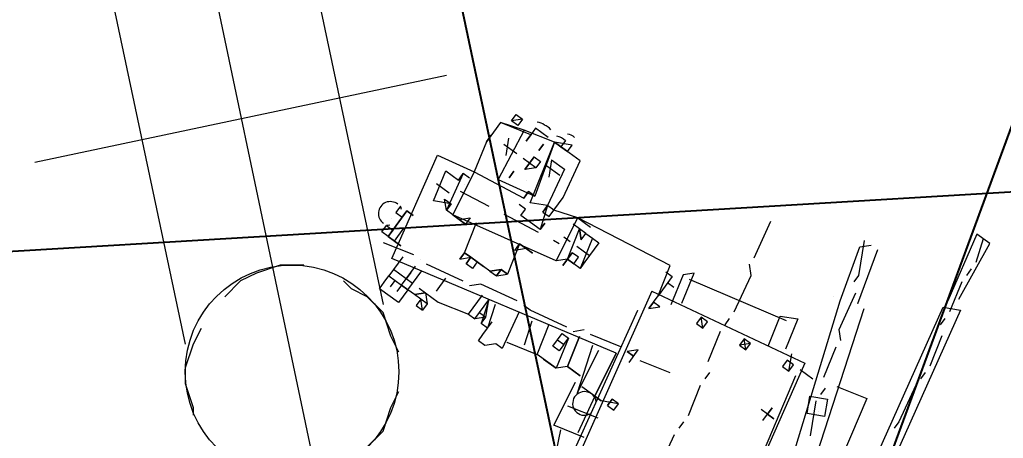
# Model space of a CAD drawing. Header units: millimetres. Extents: x -4 to 3776, y -4 to 4079.
# Drawn here: x 43.39 to 49.13, y 233.36 to 235.81 of the extents above; entities that cross this region are included whole.
import ezdxf
from ezdxf import colors
from ezdxf.entities.mleader import LeaderData, LeaderLine
from ezdxf.math import Vec2, Vec3

# ---------------------------------------------------------------- set-up
doc = ezdxf.new("R2010")
doc.units = ezdxf.units.MM
doc.linetypes.add('PDF_IMPORT', pattern=[1, 0.8, -0.2])
for name, color, linetype in [('BK_kedu', 255, 'Continuous'), ('PDF_0', 7, 'Continuous'), ('PDF_K1-CEN', 7, 'Continuous'), ('PDF_SHAPE_L', 7, 'Continuous'), ('PDF_TEXT', 7, 'Continuous')]:
    doc.layers.add(name, color=color, linetype=linetype)
doc.styles.get("Standard").update_dxf_attribs({"font": 'arial.ttf'})

# ---------------------------------------------------------------- blocks, each defined once
blk = doc.blocks.new('gear1')
at = {"layer": 'PDF_0', "lineweight": 0}
for points in [[(3719.5894, 3408.8754), (3719.5894, 3408.8754)], [(3719.5432, 3408.8291), (3719.5432, 3408.8291)]]:
    blk.add_lwpolyline(points, dxfattribs=at)
at = {"layer": 'PDF_K1-CEN', "lineweight": 0}
for points in [[(3720.098, 3409.2915), (3720.1443, 3409.1528)], [(3720.1443, 3409.1065), (3720.1443, 3409.0603)], [(3720.1443, 3409.0141), (3720.1905, 3408.8291)], [(3719.6356, 3408.6442), (3719.6356, 3408.6904), (3719.5432, 3408.8754)], [(3720.1905, 3408.7829), (3720.1905, 3408.7366)], [(3720.2367, 3408.6904), (3720.283, 3408.5054)], [(3719.0808, 3408.413), (3719.0345, 3408.6442)], [(3719.7744, 3408.3205), (3719.7281, 3408.3667), (3719.6819, 3408.5979)], [(3720.283, 3408.4592), (3720.283, 3408.413)], [(3719.1733, 3408.0893), (3719.127, 3408.3205), (3719.0808, 3408.3667)], [(3720.283, 3408.3667), (3720.3292, 3408.1355), (3720.3292, 3408.0893)], [(3719.8206, 3408.0893), (3719.7744, 3408.2743)], [(3717.7861, 3408.1818), (3717.8323, 3408.0893)], [(3717.5087, 3408.1355), (3717.5549, 3408.0431)], [(3717.6936, 3408.1355), (3717.6936, 3408.0431)], [(3717.8786, 3408.1355), (3717.7861, 3408.1355)], [(3717.6012, 3408.0893), (3717.5087, 3408.0893)], [(3717.7399, 3408.0893), (3717.6474, 3408.0893)], [(3719.6356, 3407.9968), (3719.5894, 3408.0893)], [(3719.1733, 3407.9968), (3719.1733, 3408.0431)], [(3719.3582, 3407.9506), (3719.312, 3407.9968)], [(3719.3582, 3407.9968), (3719.312, 3407.9506)], [(3719.6356, 3408.0431), (3719.5894, 3408.0431)], [(3719.8668, 3407.9968), (3719.8668, 3408.0431)], [(3719.0345, 3407.9043), (3719.0808, 3407.9043), (3719.0345, 3407.9506)], [(3719.2195, 3407.7656), (3719.1733, 3407.9506)], [(3719.9593, 3407.7656), (3719.8668, 3407.9506)], [(3718.7571, 3407.8119), (3718.7571, 3407.9043)], [(3718.1098, 3407.8581), (3718.156, 3407.8581)], [(3718.2023, 3407.8581), (3718.2947, 3407.8581)], [(3718.8034, 3407.8581), (3718.7571, 3407.8581)], [(3719.6819, 3407.6732), (3719.6819, 3407.7656)], [(3719.2657, 3407.6732), (3719.2657, 3407.7194)], [(3719.7281, 3407.7194), (3719.6356, 3407.7194)], [(3717.3237, 3407.6732), (3717.4162, 3407.6732)], [(3719.312, 3407.442), (3719.2657, 3407.6269)], [(3718.7571, 3407.5344), (3718.5722, 3407.4882)], [(3718.8496, 3407.4882), (3718.8496, 3407.5807)], [(3719.0808, 3407.5807), (3718.8958, 3407.5344)], [(3718.5259, 3407.4882), (3718.4797, 3407.442)], [(3718.4334, 3407.442), (3718.2023, 3407.3957), (3718.156, 3407.3957)], [(3718.1098, 3407.3957), (3717.8786, 3407.3495), (3717.8323, 3407.3032)], [(3719.312, 3407.3495), (3719.312, 3407.3957)], [(3717.7861, 3407.3032), (3717.5549, 3407.257)], [(3719.3582, 3407.0721), (3719.312, 3407.3032)], [(3717.4624, 3407.257), (3717.2775, 3407.2108)], [(3717.5087, 3407.257), (3717.5087, 3407.257)], [(3718.9421, 3407.257), (3718.8496, 3407.2108)], [(3718.8958, 3407.2108), (3718.8958, 3407.257)], [(3718.8034, 3407.2108), (3718.8496, 3406.9796)], [(3718.8958, 3407.1183), (3718.7109, 3407.0721)]]:
    blk.add_lwpolyline(points, dxfattribs=at)
at = {"layer": 'PDF_K1-CEN', "linetype": 'PDF_IMPORT', "lineweight": 0, "ltscale": 0.235771}
blk.add_lwpolyline([(3717.4624, 3407.7194), (3717.7861, 3407.7656), (3718.1098, 3407.8119)], dxfattribs=at)
at = {"layer": 'PDF_K1-CEN', "lineweight": 0}
blk.add_lwpolyline([(3718.8034, 3407.5344), (3718.8496, 3407.5344)], close=True, dxfattribs=at)
at = {"layer": 'PDF_SHAPE_L', "lineweight": 0}
for points in [[(3720.1905, 3408.9216), (3720.1443, 3409.2915), (3720.0518, 3409.2915), (3720.1443, 3408.8754)], [(3720.4217, 3406.2398), (3719.6356, 3408.5054), (3719.5432, 3408.8291), (3719.5894, 3408.8754)], [(3719.5894, 3408.8754), (3719.5894, 3408.8754)], [(3719.6356, 3408.8754), (3719.7281, 3408.5517)], [(3720.1905, 3408.8754), (3720.1905, 3408.8754)], [(3719.5432, 3408.8291), (3719.5432, 3408.8291)], [(3719.5894, 3408.5054), (3719.5894, 3408.5054)], [(3719.7281, 3408.5517), (3719.7281, 3408.5517)], [(3720.5142, 3406.286), (3719.7744, 3408.5517)], [(3717.6936, 3408.2743), (3717.6474, 3408.2743), (3717.6012, 3408.2743), (3717.6012, 3408.228), (3717.4162, 3408.1818)], [(3717.5087, 3408.2743), (3717.5087, 3408.228), (3717.4624, 3408.228), (3717.4624, 3408.2743), (3717.5087, 3408.2743), (3717.4624, 3408.228)], [(3717.5087, 3408.2743), (3717.5087, 3408.2743)], [(3717.5087, 3408.2743), (3717.5087, 3408.2743)], [(3717.7861, 3408.1818), (3717.8786, 3408.1818), (3717.9248, 3407.9506), (3717.9248, 3407.9043), (3717.9711, 3407.9043), (3717.9711, 3407.9506), (3717.9248, 3407.9506), (3717.8323, 3407.9043), (3717.7399, 3408.2743), (3717.5549, 3408.228), (3717.6012, 3407.9043), (3717.8323, 3407.9506), (3717.7861, 3407.9506)], [(3717.6474, 3408.2743), (3717.6474, 3408.2743)], [(3717.6474, 3408.2743), (3717.6474, 3408.2743)], [(3717.6474, 3408.2743), (3717.6474, 3408.2743)], [(3717.6474, 3408.2743), (3717.6474, 3408.2743)], [(3717.6474, 3408.2743), (3717.6474, 3408.2743)], [(3717.6474, 3408.2743), (3717.6474, 3408.2743)], [(3717.6474, 3408.2743), (3717.6474, 3408.2743)], [(3717.6474, 3408.2743), (3717.6474, 3408.2743)], [(3717.6936, 3408.2743), (3717.6936, 3408.2743)], [(3717.8323, 3408.2743), (3717.7399, 3408.2743), (3717.8323, 3408.2743)], [(3717.7399, 3408.2743), (3717.7399, 3408.2743)], [(3718.156, 3407.7194), (3718.1098, 3407.9968), (3717.9711, 3407.9506), (3717.9711, 3408.0431), (3717.9248, 3408.2743), (3717.7399, 3408.2743), (3717.8323, 3407.9506)], [(3717.8323, 3408.2743), (3717.8323, 3408.2743)], [(3719.4507, 3408.0431), (3719.4045, 3408.228), (3719.4969, 3408.2743), (3719.5432, 3408.0893)], [(3717.5549, 3408.228), (3717.4162, 3408.1818), (3717.4162, 3408.0431), (3717.4162, 3408.0893), (3717.4162, 3408.0431), (3717.4624, 3407.8581), (3717.7861, 3407.9043), (3717.7861, 3407.9506), (3717.7861, 3407.9043)], [(3717.4624, 3408.228), (3717.4624, 3408.228)], [(3717.4624, 3408.228), (3717.4624, 3408.228)], [(3717.5549, 3408.228), (3717.5549, 3408.228)], [(3717.6012, 3408.228), (3717.6012, 3408.228)], [(3717.6012, 3408.1818), (3717.6012, 3408.228), (3717.6012, 3408.1818)], [(3717.6936, 3408.1818), (3717.6936, 3408.228), (3717.6936, 3408.1818)], [(3717.6936, 3408.228), (3717.6936, 3408.228)], [(3719.4507, 3408.228), (3718.8496, 3408.0893)], [(3717.4162, 3408.1818), (3717.4162, 3408.1818)], [(3717.4162, 3408.1818), (3717.4162, 3408.1818)], [(3717.6012, 3408.1818), (3717.6012, 3408.1818)], [(3717.6012, 3408.1818), (3717.6012, 3408.1818)], [(3718.8958, 3407.9506), (3718.8496, 3408.1355), (3718.8034, 3408.0893), (3718.8496, 3407.9043)], [(3719.9131, 3408.0893), (3720.098, 3408.1355), (3720.3755, 3406.9333), (3720.3292, 3406.8871)], [(3717.4162, 3408.0893), (3717.4162, 3408.0893)], [(3717.4162, 3408.0893), (3717.4162, 3408.0431), (3717.4162, 3408.0893)], [(3717.6936, 3408.0893), (3717.6936, 3408.0893)], [(3717.6936, 3408.0893), (3717.6936, 3408.0893)], [(3718.7109, 3408.0431), (3718.7571, 3408.0431), (3718.7571, 3407.9043), (3718.7109, 3408.0893), (3718.1098, 3407.9968), (3718.2023, 3407.9968)], [(3718.7109, 3407.9043), (3719.6819, 3408.0893)], [(3719.6819, 3408.0893), (3720.3755, 3404.8989)], [(3717.4162, 3408.0431), (3717.4162, 3408.0431)], [(3717.4162, 3408.0431), (3717.4162, 3408.0431)], [(3717.4162, 3408.0431), (3717.4162, 3408.0431)], [(3717.4162, 3408.0431), (3717.4162, 3408.0431)], [(3717.4162, 3408.0431), (3717.4162, 3408.0431)], [(3717.4162, 3408.0431), (3717.4162, 3408.0431)], [(3717.4162, 3408.0431), (3717.4162, 3408.0431)], [(3717.4162, 3408.0431), (3717.4162, 3408.0431)], [(3717.6474, 3407.9506), (3717.6474, 3407.9968), (3717.6474, 3407.9506)], [(3717.6474, 3407.9968), (3717.6474, 3407.9968)], [(3717.7399, 3407.9968), (3717.7399, 3407.9968)], [(3717.7399, 3407.9968), (3717.7399, 3407.9968)], [(3717.9711, 3408.0431), (3717.9711, 3408.0431)], [(3717.9711, 3408.0431), (3717.9711, 3408.0431)], [(3717.9711, 3408.0431), (3717.9711, 3408.0431)], [(3717.9711, 3408.0431), (3717.9711, 3408.0431)], [(3717.9711, 3408.0431), (3717.9711, 3408.0431)], [(3717.9711, 3408.0431), (3717.9711, 3408.0431)], [(3717.9711, 3408.0431), (3717.9711, 3408.0431)], [(3717.9711, 3408.0431), (3717.9711, 3408.0431)], [(3717.9711, 3408.0431), (3717.9711, 3408.0431)], [(3717.9711, 3408.0431), (3717.9711, 3408.0431)], [(3718.8034, 3407.9968), (3718.7571, 3407.9968)], [(3719.312, 3407.9968), (3719.312, 3407.9968)], [(3719.3582, 3407.9968), (3719.3582, 3407.9968)], [(3719.6356, 3408.0431), (3719.6356, 3408.0431)], [(3719.6356, 3408.0431), (3719.6356, 3408.0431)], [(3719.6356, 3408.0431), (3719.6356, 3408.0431)], [(3719.6819, 3408.0431), (3719.7744, 3408.0431)], [(3719.6819, 3407.9968), (3719.6819, 3407.9968)], [(3719.6819, 3407.9968), (3720.0056, 3406.6097)], [(3718.2485, 3407.9506), (3718.2947, 3407.7656), (3718.2947, 3407.8119), (3718.2947, 3407.7656), (3718.2485, 3407.7656), (3718.2023, 3407.7656), (3718.156, 3407.7194), (3717.5087, 3407.5807), (3717.4624, 3407.5807), (3717.4162, 3407.6269), (3717.4624, 3407.6269)], [(3717.7861, 3407.9506), (3717.7861, 3407.9506)], [(3717.9711, 3407.9506), (3717.9248, 3407.9506), (3717.9711, 3407.8119), (3717.9711, 3407.8581)], [(3717.9248, 3407.9506), (3717.9248, 3407.9506)], [(3717.9248, 3407.9506), (3717.9248, 3407.9506)], [(3717.9248, 3407.9506), (3717.9248, 3407.9043), (3717.9248, 3407.9506)], [(3717.9248, 3407.9506), (3717.9248, 3407.9506)], [(3717.9248, 3407.9506), (3717.9248, 3407.9506)], [(3717.9248, 3407.9506), (3717.9248, 3407.9506)], [(3717.9248, 3407.9506), (3717.9248, 3407.9506)], [(3717.9248, 3407.9506), (3717.9248, 3407.9506)], [(3718.2023, 3407.9506), (3718.156, 3407.9506), (3718.1098, 3407.9506)], [(3718.2023, 3407.7656), (3718.156, 3407.9506), (3718.2023, 3407.9043), (3718.2023, 3407.9506), (3718.2485, 3407.9506), (3718.2947, 3407.9506), (3718.2947, 3407.8119)], [(3718.156, 3407.9506), (3718.156, 3407.9506)], [(3718.2023, 3407.9043), (3718.156, 3407.9506), (3718.2023, 3407.9043)], [(3718.2023, 3407.9506), (3718.2023, 3407.9506)], [(3719.3582, 3407.9506), (3719.3582, 3407.9506)], [(3717.7861, 3407.9043), (3717.7861, 3407.9043)], [(3717.8323, 3407.9043), (3717.8323, 3407.9043)], [(3717.9248, 3407.9043), (3717.9248, 3407.9043)], [(3718.156, 3407.9043), (3718.156, 3407.9043)], [(3718.2023, 3407.9043), (3718.2023, 3407.9043)], [(3718.2023, 3407.9043), (3718.2023, 3407.9043)], [(3718.7109, 3407.9043), (3719.4045, 3404.6677)], [(3719.0345, 3407.9043), (3719.0345, 3407.9043)], [(3719.0345, 3407.9043), (3719.0345, 3407.9043)], [(3719.0345, 3407.9043), (3719.0345, 3407.9043)], [(3719.9131, 3407.9043), (3719.9131, 3407.9043)], [(3718.7571, 3407.4882), (3718.8034, 3407.2108), (3718.7571, 3407.4882), (3717.37, 3407.1645), (3717.2312, 3407.8119), (3717.4624, 3407.8581), (3717.5087, 3407.5807), (3717.5549, 3407.5807), (3717.6012, 3407.5807), (3717.5549, 3407.5807), (3717.6012, 3407.5807), (3717.5549, 3407.5807), (3717.6012, 3407.5807), (3717.5549, 3407.5807), (3717.6012, 3407.6269), (3717.6012, 3407.5807), (3717.5087, 3407.5807)], [(3717.9711, 3407.8119), (3717.8323, 3407.8119), (3717.8323, 3407.8581), (3717.7861, 3407.8581)], [(3717.7861, 3407.8581), (3717.7861, 3407.8581)], [(3717.7861, 3407.8581), (3717.7861, 3407.8581)], [(3717.7861, 3407.8581), (3717.7861, 3407.8581)], [(3717.9711, 3407.8581), (3717.9711, 3407.8581)], [(3717.9711, 3407.8581), (3717.9711, 3407.8581)], [(3717.9711, 3407.8581), (3717.9711, 3407.8581)], [(3717.9711, 3407.8581), (3717.9711, 3407.8581)], [(3717.9711, 3407.8581), (3717.9711, 3407.8581)], [(3717.9711, 3407.8581), (3717.9711, 3407.8119), (3717.9711, 3407.8581)], [(3717.9711, 3407.8581), (3717.9711, 3407.8581)], [(3717.9711, 3407.8581), (3717.9711, 3407.8581)], [(3717.9711, 3407.8581), (3717.9711, 3407.8581)], [(3718.7571, 3407.8581), (3718.7571, 3407.8581)], [(3718.7571, 3407.8581), (3718.7571, 3407.8581)], [(3718.7571, 3407.8581), (3718.7571, 3407.8581)], [(3718.8034, 3407.8581), (3718.8034, 3407.8581)], [(3717.4624, 3407.8119), (3717.4162, 3407.8119), (3717.4624, 3407.5807), (3717.4624, 3407.6269), (3717.37, 3407.5807), (3717.3237, 3407.7656), (3717.4162, 3407.7656), (3717.4162, 3407.8119), (3717.4162, 3407.7656)], [(3717.3237, 3407.7656), (3717.3237, 3407.7656)], [(3717.37, 3407.5807), (3717.3237, 3407.7656)], [(3717.4162, 3407.8119), (3717.4162, 3407.8119)], [(3717.4162, 3407.8119), (3717.4162, 3407.8119)], [(3717.4162, 3407.8119), (3717.4162, 3407.8119)], [(3717.4162, 3407.8119), (3717.4162, 3407.7656), (3717.4162, 3407.8119)], [(3717.4162, 3407.7656), (3717.4162, 3407.7656)], [(3717.4162, 3407.7656), (3717.4162, 3407.7656)], [(3717.4624, 3407.7656), (3717.4624, 3407.7656)], [(3717.9711, 3407.8119), (3717.9711, 3407.8119)], [(3718.2023, 3407.7656), (3718.2023, 3407.7656)], [(3718.2023, 3407.7656), (3718.2023, 3407.7656)], [(3718.7571, 3406.9333), (3718.9883, 3406.4247), (3718.7109, 3407.7656)], [(3718.7109, 3407.7656), (3718.7109, 3407.7656)], [(3719.6819, 3407.7194), (3719.6819, 3407.7194)], [(3719.6819, 3407.7194), (3719.6819, 3407.7194)], [(3719.6819, 3407.7194), (3719.6819, 3407.7194)], [(3718.0173, 3407.6732), (3717.9248, 3407.6732), (3717.9711, 3407.6732), (3717.9248, 3407.6732), (3717.9711, 3407.6732), (3718.0173, 3407.6732), (3717.9248, 3407.6732), (3717.9711, 3407.6732), (3717.9248, 3407.6269), (3717.9248, 3407.6732), (3717.9711, 3407.4882), (3717.9248, 3407.4882), (3717.9248, 3407.442), (3717.9248, 3407.4882), (3717.9711, 3407.4882), (3717.9248, 3407.4882), (3717.8786, 3407.442), (3717.8323, 3407.442)], [(3717.9248, 3407.6732), (3717.9248, 3407.6732)], [(3717.9248, 3407.6732), (3717.9248, 3407.6732)], [(3717.9711, 3407.6732), (3717.9711, 3407.6732)], [(3717.9711, 3407.6732), (3717.9711, 3407.6732)], [(3717.9711, 3407.6732), (3717.9711, 3407.6732)], [(3717.9711, 3407.6732), (3717.9711, 3407.6732)], [(3717.9711, 3407.6732), (3717.9711, 3407.6732)], [(3717.9711, 3407.6732), (3717.9711, 3407.6732)], [(3717.9711, 3407.6732), (3717.9711, 3407.6732)], [(3718.0173, 3407.6732), (3718.0173, 3407.6732)], [(3718.0173, 3407.6732), (3718.0173, 3407.6732)], [(3717.4624, 3407.6269), (3717.4624, 3407.6269)], [(3717.4624, 3407.6269), (3717.4624, 3407.5807), (3717.4624, 3407.6269)], [(3717.4624, 3407.6269), (3717.4624, 3407.6269)], [(3717.4624, 3407.6269), (3717.4624, 3407.6269)], [(3717.5549, 3407.6269), (3717.5549, 3407.6269)], [(3717.5549, 3407.6269), (3717.5549, 3407.6269)], [(3717.6012, 3407.6269), (3717.6012, 3407.6269)], [(3717.7861, 3407.442), (3717.7861, 3407.3957), (3717.7399, 3407.3957), (3717.7399, 3407.442), (3717.6936, 3407.442), (3717.6936, 3407.3957), (3717.6936, 3407.442), (3717.7399, 3407.442), (3717.7861, 3407.442), (3717.6936, 3407.442), (3717.6474, 3407.6269)], [(3717.37, 3407.5807), (3717.37, 3407.5807)], [(3717.4624, 3407.5807), (3717.4624, 3407.5807)], [(3717.4624, 3407.5807), (3717.4624, 3407.5807)], [(3717.5549, 3407.5807), (3717.5549, 3407.5807)], [(3717.5549, 3407.5807), (3717.5549, 3407.5807)], [(3717.5549, 3407.5807), (3717.5549, 3407.5807)], [(3717.6012, 3407.5807), (3717.6012, 3407.5807)], [(3717.6012, 3407.5807), (3717.6012, 3407.5807)], [(3717.6012, 3407.5807), (3717.6012, 3407.5807)], [(3717.6012, 3407.5807), (3717.6012, 3407.5807)], [(3718.8034, 3407.5344), (3718.8034, 3407.5344)], [(3718.8496, 3407.5807), (3718.8496, 3407.5807)], [(3718.8496, 3407.5344), (3718.8496, 3407.5344)], [(3718.8496, 3407.5344), (3718.8496, 3407.5344)], [(3717.8786, 3407.4882), (3717.8786, 3407.4882)], [(3717.9248, 3407.4882), (3717.9248, 3407.4882)], [(3717.9248, 3407.4882), (3717.9248, 3407.4882)], [(3717.9248, 3407.4882), (3717.9248, 3407.4882)], [(3717.9248, 3407.4882), (3717.9248, 3407.4882)], [(3717.9248, 3407.4882), (3717.9248, 3407.4882)], [(3717.9248, 3407.4882), (3717.9248, 3407.4882)], [(3717.9248, 3407.442), (3717.9711, 3407.4882)], [(3717.9248, 3407.4882), (3717.9248, 3407.4882)], [(3717.9711, 3407.4882), (3717.9711, 3407.4882)], [(3717.2775, 3407.442), (3717.2775, 3407.442)], [(3717.6936, 3407.442), (3717.6936, 3407.442)], [(3717.6936, 3407.442), (3717.6936, 3407.442)], [(3717.6936, 3407.442), (3717.6936, 3407.442)], [(3717.6936, 3407.3957), (3717.7399, 3407.442)], [(3717.6936, 3407.442), (3717.6936, 3407.442)], [(3717.7399, 3407.442), (3717.7399, 3407.442)], [(3717.7399, 3407.442), (3717.7399, 3407.442)], [(3717.7399, 3407.442), (3717.7399, 3407.442)], [(3717.7399, 3407.442), (3717.7399, 3407.3957)], [(3717.7861, 3407.442), (3717.7861, 3407.442)], [(3717.8323, 3407.442), (3717.8323, 3407.442)], [(3717.8323, 3407.442), (3717.8323, 3407.442)], [(3717.8323, 3407.442), (3717.8323, 3407.442)], [(3717.8786, 3407.442), (3717.8786, 3407.442)], [(3717.8786, 3407.442), (3717.8786, 3407.442)], [(3717.8786, 3407.442), (3717.8786, 3407.442)], [(3717.8786, 3407.442), (3717.8786, 3407.442)], [(3717.8786, 3407.442), (3717.8786, 3407.442)], [(3717.9248, 3407.442), (3717.9248, 3407.442)], [(3718.6646, 3407.257), (3718.5722, 3407.257), (3718.6646, 3407.257), (3718.5722, 3407.257), (3718.5259, 3407.442), (3718.5722, 3407.257), (3718.5259, 3407.2108), (3718.4334, 3407.2108), (3718.5259, 3407.2108)], [(3718.6184, 3407.442), (3718.7109, 3407.1645), (3718.6646, 3407.442)], [(3717.2775, 3407.3957), (3717.2775, 3407.3957)], [(3717.2775, 3407.3957), (3717.2775, 3407.3957)], [(3718.4797, 3407.3495), (3718.4797, 3407.3957), (3718.5259, 3407.2108), (3718.3872, 3407.2108), (3718.341, 3407.3957)], [(3718.4334, 3407.3957), (3718.4334, 3407.3957)], [(3718.4334, 3407.3957), (3718.4334, 3407.3957)], [(3718.4334, 3407.3495), (3718.4334, 3407.3957), (3718.4797, 3407.3957)], [(3718.4334, 3407.3957), (3718.4334, 3407.3957)], [(3718.4334, 3407.3957), (3718.4334, 3407.3957)], [(3718.4334, 3407.3957), (3718.4334, 3407.3957)], [(3718.4334, 3407.3957), (3718.4334, 3407.3957)], [(3718.4334, 3407.3957), (3718.4334, 3407.3957)], [(3718.4334, 3407.3957), (3718.4334, 3407.3957)], [(3718.4334, 3407.3957), (3718.4334, 3407.3957)], [(3718.4334, 3407.3957), (3718.4334, 3407.3957)], [(3718.4334, 3407.3957), (3718.4334, 3407.3957)], [(3718.4334, 3407.3957), (3718.4334, 3407.3957)], [(3718.4797, 3407.3957), (3718.4797, 3407.3957)], [(3718.4797, 3407.3957), (3718.4797, 3407.3957)], [(3717.2312, 3407.3495), (3717.2312, 3407.3495)], [(3717.6474, 3407.1183), (3717.6936, 3407.0721), (3717.6474, 3407.0721), (3717.6012, 3407.0721), (3717.6474, 3407.1183), (3717.6936, 3407.1183), (3717.7399, 3407.1183), (3717.9248, 3407.1645), (3717.9711, 3407.1645), (3717.9711, 3407.3032), (3718.0173, 3407.1645)], [(3717.9248, 3407.1645), (3717.9248, 3407.3032)], [(3718.156, 3407.3495), (3718.2023, 3407.1183), (3718.156, 3407.1183), (3718.1098, 3407.0721), (3718.0635, 3407.0721), (3718.0635, 3407.1183), (3718.0635, 3407.1645), (3718.0173, 3407.1645), (3718.0173, 3407.2108), (3717.9711, 3407.3032)], [(3718.0173, 3407.3032), (3718.0635, 3407.1645), (3718.0635, 3407.2108)], [(3718.2485, 3407.3495), (3718.2947, 3407.2108)], [(3718.4334, 3407.3495), (3718.4334, 3407.3495)], [(3718.4334, 3407.3495), (3718.4334, 3407.3495)], [(3718.4334, 3407.3495), (3718.4334, 3407.3495)], [(3718.4334, 3407.3495), (3718.4334, 3407.3495)], [(3718.4334, 3407.3495), (3718.4334, 3407.3495)], [(3718.4334, 3407.3495), (3718.4334, 3407.3495)], [(3718.4334, 3407.3495), (3718.4334, 3407.3495)], [(3718.4334, 3407.3495), (3718.4334, 3407.3495)], [(3718.4334, 3407.3495), (3718.4334, 3407.3495)], [(3718.4334, 3407.3495), (3718.4334, 3407.3495)], [(3718.4334, 3407.3495), (3718.4334, 3407.3495)], [(3718.4334, 3407.3495), (3718.4334, 3407.3495)], [(3718.4334, 3407.3495), (3718.4334, 3407.3495)], [(3718.4334, 3407.3495), (3718.4334, 3407.3495)], [(3718.4334, 3407.3495), (3718.4334, 3407.3495)], [(3718.4334, 3407.3495), (3718.4334, 3407.3495)], [(3718.4334, 3407.3495), (3718.4334, 3407.3495)], [(3718.4334, 3407.3495), (3718.4334, 3407.3495)], [(3718.4334, 3407.3495), (3718.4334, 3407.3495)], [(3718.4334, 3407.3495), (3718.4334, 3407.3495)], [(3718.4334, 3407.3495), (3718.4334, 3407.3495)], [(3718.4334, 3407.3495), (3718.4334, 3407.3495)], [(3718.4334, 3407.3495), (3718.4334, 3407.3495)], [(3718.4334, 3407.3495), (3718.4334, 3407.3495)], [(3718.4334, 3407.3495), (3718.4334, 3407.3495)], [(3718.4334, 3407.3495), (3718.4334, 3407.3495)], [(3718.4334, 3407.3495), (3718.4334, 3407.3495)], [(3718.4334, 3407.3495), (3718.4334, 3407.3495)], [(3718.4334, 3407.3495), (3718.4334, 3407.3495)], [(3718.4334, 3407.3495), (3718.4334, 3407.3495)], [(3718.4334, 3407.3495), (3718.4334, 3407.3495)], [(3718.4334, 3407.3495), (3718.4334, 3407.3495)], [(3718.4334, 3407.3495), (3718.4334, 3407.3495)], [(3718.4334, 3407.3495), (3718.4334, 3407.3495)], [(3718.4334, 3407.3495), (3718.4334, 3407.3495)], [(3718.4334, 3407.3495), (3718.4334, 3407.3495)], [(3718.4334, 3407.3495), (3718.4334, 3407.3495)], [(3718.4334, 3407.3495), (3718.4334, 3407.3495)], [(3718.4334, 3407.3495), (3718.4334, 3407.3495)], [(3718.4334, 3407.3495), (3718.4334, 3407.3495)], [(3718.4334, 3407.3495), (3718.4334, 3407.3495)], [(3718.4334, 3407.3495), (3718.4334, 3407.3495)], [(3718.4334, 3407.3495), (3718.4334, 3407.3495)], [(3718.4334, 3407.3495), (3718.4334, 3407.3495)], [(3718.4334, 3407.3495), (3718.4334, 3407.3495)], [(3718.4334, 3407.3495), (3718.4334, 3407.3495)], [(3718.4334, 3407.3495), (3718.4334, 3407.3495)], [(3718.4334, 3407.3495), (3718.4334, 3407.3495)], [(3718.4334, 3407.3495), (3718.4334, 3407.3495)], [(3718.4334, 3407.3495), (3718.4334, 3407.3495)], [(3718.4334, 3407.3495), (3718.4334, 3407.3495)], [(3718.4334, 3407.3495), (3718.4334, 3407.3495)], [(3718.4334, 3407.3495), (3718.4334, 3407.3495)], [(3718.4334, 3407.3495), (3718.4334, 3407.3495)], [(3718.4334, 3407.3495), (3718.4334, 3407.3495)], [(3718.4334, 3407.3495), (3718.4334, 3407.3495)], [(3718.4334, 3407.3495), (3718.4334, 3407.3495)], [(3718.4334, 3407.3495), (3718.4334, 3407.3495)], [(3718.4334, 3407.3495), (3718.4334, 3407.3495)], [(3718.4334, 3407.3495), (3718.4334, 3407.3495)], [(3718.4334, 3407.3495), (3718.4334, 3407.3495)], [(3718.4334, 3407.3495), (3718.4334, 3407.3495)], [(3718.4334, 3407.3495), (3718.4334, 3407.3495)], [(3718.4334, 3407.3495), (3718.4334, 3407.3495)], [(3718.4334, 3407.3495), (3718.4334, 3407.3495)], [(3718.4334, 3407.3495), (3718.4334, 3407.3495)], [(3718.4334, 3407.3495), (3718.4334, 3407.3495)], [(3718.4334, 3407.3495), (3718.4334, 3407.3495)], [(3718.4334, 3407.3495), (3718.4334, 3407.3495)], [(3718.4334, 3407.3495), (3718.4334, 3407.3495)], [(3718.4334, 3407.3495), (3718.4334, 3407.3495)], [(3718.4334, 3407.3495), (3718.4334, 3407.3495)], [(3718.4334, 3407.3495), (3718.4334, 3407.3495)], [(3718.4334, 3407.3495), (3718.4334, 3407.3495)], [(3718.4334, 3407.3495), (3718.4334, 3407.3495)], [(3718.4334, 3407.3495), (3718.4334, 3407.3495)], [(3718.4334, 3407.3495), (3718.4334, 3407.3495)], [(3718.4334, 3407.3495), (3718.4334, 3407.3495)], [(3718.4334, 3407.3495), (3718.4334, 3407.3495)], [(3718.4334, 3407.3495), (3718.4334, 3407.3495)], [(3718.4334, 3407.3495), (3718.4334, 3407.3495)], [(3718.4334, 3407.3495), (3718.4334, 3407.3495)], [(3718.4334, 3407.3495), (3718.4334, 3407.3495)], [(3718.4334, 3407.3495), (3718.4334, 3407.3495)], [(3718.4334, 3407.3495), (3718.4334, 3407.3495)], [(3718.4334, 3407.3495), (3718.4334, 3407.3495)], [(3718.4334, 3407.3495), (3718.4334, 3407.3495)], [(3718.4334, 3407.3495), (3718.4334, 3407.3495)], [(3718.4334, 3407.3495), (3718.4334, 3407.3495)], [(3718.4334, 3407.3495), (3718.4334, 3407.3495)], [(3718.4334, 3407.3495), (3718.4334, 3407.3495)], [(3718.4334, 3407.3495), (3718.4334, 3407.3495)], [(3718.4334, 3407.3495), (3718.4334, 3407.3495)], [(3718.4334, 3407.3495), (3718.4334, 3407.3495)], [(3718.4334, 3407.3495), (3718.4334, 3407.3495)], [(3718.4334, 3407.3495), (3718.4334, 3407.3495)], [(3718.4334, 3407.3495), (3718.4334, 3407.3495)], [(3718.4334, 3407.3495), (3718.4334, 3407.3495)], [(3718.4334, 3407.3495), (3718.4334, 3407.3495)], [(3718.4334, 3407.3495), (3718.4334, 3407.3495)], [(3718.4334, 3407.3032), (3718.4334, 3407.3032)], [(3718.4334, 3407.3032), (3718.4334, 3407.3032)], [(3718.4334, 3407.3032), (3718.4334, 3407.3032)], [(3718.4334, 3407.3032), (3718.4334, 3407.3032)], [(3718.4334, 3407.3032), (3718.4334, 3407.3032)], [(3718.4334, 3407.3032), (3718.4334, 3407.3032)], [(3718.4334, 3407.3032), (3718.4334, 3407.3032)], [(3718.4334, 3407.3032), (3718.4334, 3407.3032)], [(3718.4334, 3407.3032), (3718.4334, 3407.3032)], [(3718.4334, 3407.3032), (3718.4334, 3407.3032)], [(3718.4334, 3407.3032), (3718.4334, 3407.3032)], [(3718.4334, 3407.3032), (3718.4334, 3407.3032)], [(3718.4334, 3407.3032), (3718.4334, 3407.3032)], [(3718.4334, 3407.3032), (3718.4334, 3407.3032)], [(3718.4334, 3407.3032), (3718.4334, 3407.3032)], [(3718.4334, 3407.3032), (3718.4334, 3407.3032)], [(3718.4334, 3407.3032), (3718.4334, 3407.3032)], [(3718.4334, 3407.3032), (3718.4334, 3407.3032)], [(3718.4334, 3407.3032), (3718.4334, 3407.3032)], [(3718.4334, 3407.3032), (3718.4334, 3407.3032)], [(3718.4334, 3407.3032), (3718.4334, 3407.3032)], [(3718.4334, 3407.3032), (3718.4334, 3407.3032)], [(3718.4334, 3407.3032), (3718.4334, 3407.3032)], [(3718.4334, 3407.3032), (3718.4334, 3407.3032)], [(3718.4797, 3407.3495), (3718.4797, 3407.3495)], [(3718.4797, 3407.3495), (3718.4797, 3407.3495)], [(3718.4797, 3407.3495), (3718.4797, 3407.3495)], [(3718.4797, 3407.3495), (3718.4797, 3407.3495)], [(3718.4797, 3407.3495), (3718.4797, 3407.3495)], [(3718.4797, 3407.3495), (3718.4797, 3407.3495)], [(3718.4797, 3407.3495), (3718.4797, 3407.3495)], [(3718.4797, 3407.3495), (3718.4797, 3407.3495)], [(3718.4797, 3407.3495), (3718.4797, 3407.3495)], [(3718.4797, 3407.3495), (3718.4797, 3407.3495)], [(3718.4797, 3407.3495), (3718.4797, 3407.3495)], [(3718.4797, 3407.3495), (3718.4797, 3407.3495)], [(3718.4797, 3407.3495), (3718.4797, 3407.3495)], [(3718.4797, 3407.3495), (3718.4797, 3407.3495)], [(3718.4797, 3407.3495), (3718.4797, 3407.3495)], [(3718.4797, 3407.3495), (3718.4797, 3407.3495)], [(3718.4797, 3407.3495), (3718.4797, 3407.3495)], [(3718.4797, 3407.3495), (3718.4797, 3407.3495)], [(3718.4797, 3407.3495), (3718.4797, 3407.3495)], [(3718.4797, 3407.3495), (3718.4797, 3407.3495)], [(3718.4797, 3407.3495), (3718.4797, 3407.3495)], [(3718.4797, 3407.3495), (3718.4797, 3407.3495)], [(3718.4797, 3407.3495), (3718.4797, 3407.3495)], [(3718.4797, 3407.3495), (3718.4797, 3407.3495)], [(3718.4797, 3407.3495), (3718.4797, 3407.3495)], [(3718.4797, 3407.3495), (3718.4797, 3407.3495)], [(3718.4797, 3407.3495), (3718.4797, 3407.3495)], [(3718.4797, 3407.3495), (3718.4797, 3407.3495)], [(3718.4797, 3407.3495), (3718.4797, 3407.3495)], [(3718.4797, 3407.3495), (3718.4797, 3407.3495)], [(3718.4797, 3407.3495), (3718.4797, 3407.3495)], [(3718.4797, 3407.3495), (3718.4797, 3407.3495)], [(3718.4797, 3407.3495), (3718.4797, 3407.3495)], [(3718.4797, 3407.3495), (3718.4797, 3407.3495)], [(3718.4797, 3407.3495), (3718.4797, 3407.3495)], [(3718.4797, 3407.3495), (3718.4797, 3407.3495)], [(3718.4797, 3407.3495), (3718.4797, 3407.3495)], [(3718.4797, 3407.3495), (3718.4797, 3407.3495)], [(3718.4797, 3407.3495), (3718.4797, 3407.3495)], [(3718.4797, 3407.3495), (3718.4797, 3407.3495)], [(3718.4797, 3407.3495), (3718.4797, 3407.3495)], [(3718.4797, 3407.3495), (3718.4797, 3407.3495)], [(3718.4797, 3407.3495), (3718.4797, 3407.3495)], [(3718.4797, 3407.3495), (3718.4797, 3407.3495)], [(3718.4797, 3407.3495), (3718.4797, 3407.3495)], [(3718.4797, 3407.3495), (3718.4797, 3407.3495)], [(3718.4797, 3407.3495), (3718.4797, 3407.3495)], [(3718.4797, 3407.3495), (3718.4797, 3407.3495)], [(3718.4797, 3407.3495), (3718.4797, 3407.3495)], [(3718.4797, 3407.3495), (3718.4797, 3407.3495)], [(3718.4797, 3407.3495), (3718.4797, 3407.3495)], [(3718.4797, 3407.3495), (3718.4797, 3407.3495)], [(3718.4797, 3407.3495), (3718.4797, 3407.3495)], [(3718.4797, 3407.3495), (3718.4797, 3407.3495)], [(3718.4797, 3407.3495), (3718.4797, 3407.3495)], [(3718.4797, 3407.3495), (3718.4797, 3407.3495)], [(3718.4797, 3407.3495), (3718.4797, 3407.3495)], [(3718.4797, 3407.3495), (3718.4797, 3407.3495)], [(3718.4797, 3407.3495), (3718.4797, 3407.3495)], [(3718.4797, 3407.3495), (3718.4797, 3407.3495)], [(3718.4797, 3407.3495), (3718.4797, 3407.3495)], [(3718.4797, 3407.3495), (3718.4797, 3407.3495)], [(3718.4797, 3407.3495), (3718.4797, 3407.3495)], [(3718.4797, 3407.3495), (3718.4797, 3407.3495)], [(3718.4797, 3407.3495), (3718.4797, 3407.3495)], [(3718.4797, 3407.3495), (3718.4797, 3407.3495)], [(3718.4797, 3407.3495), (3718.4797, 3407.3495)], [(3718.4797, 3407.3495), (3718.4797, 3407.3495)], [(3718.4797, 3407.3495), (3718.4797, 3407.3495)], [(3718.4797, 3407.3495), (3718.4797, 3407.3495)], [(3718.4797, 3407.3495), (3718.4797, 3407.3495)], [(3718.4797, 3407.3495), (3718.4797, 3407.3495)], [(3718.4797, 3407.3495), (3718.4797, 3407.3495)], [(3718.4797, 3407.3495), (3718.4797, 3407.3495)], [(3718.4797, 3407.3495), (3718.4797, 3407.3495)], [(3718.4797, 3407.3495), (3718.4797, 3407.3495)], [(3718.4797, 3407.3495), (3718.4797, 3407.3495)], [(3718.4797, 3407.3495), (3718.4797, 3407.3495)], [(3718.4797, 3407.3495), (3718.4797, 3407.3495)], [(3718.4797, 3407.3032), (3718.4797, 3407.3032)], [(3718.4797, 3407.3032), (3718.4797, 3407.3032)], [(3718.4797, 3407.3032), (3718.4797, 3407.3032)], [(3718.4797, 3407.3032), (3718.4797, 3407.3032)], [(3718.4797, 3407.3032), (3718.4797, 3407.3032)], [(3718.4797, 3407.3032), (3718.4797, 3407.3032)], [(3717.2775, 3407.257), (3717.2775, 3407.257)], [(3717.3237, 3407.257), (3717.3237, 3407.257)], [(3717.6936, 3407.1645), (3717.6936, 3407.257)], [(3718.5722, 3407.257), (3718.5722, 3407.257)], [(3718.5722, 3407.257), (3718.5722, 3407.257)], [(3718.6646, 3407.257), (3718.6646, 3407.257)], [(3718.6646, 3407.257), (3718.6646, 3407.257)], [(3718.8958, 3407.257), (3718.8958, 3407.257)], [(3717.4162, 3407.2108), (3717.4162, 3407.1645), (3717.4162, 3407.0721), (3717.5549, 3407.0721), (3717.5087, 3407.0721), (3717.5087, 3407.2108)], [(3717.4162, 3407.2108), (3717.4162, 3407.2108)], [(3717.6012, 3407.1183), (3717.6474, 3407.1183), (3717.6012, 3407.0721), (3717.5549, 3407.0721), (3717.5549, 3407.1183), (3717.5549, 3407.2108)], [(3717.9711, 3407.2108), (3718.0173, 3407.2108), (3717.9711, 3407.1645)], [(3718.2023, 3407.1645), (3718.3872, 3407.2108)], [(3718.341, 3407.2108), (3718.341, 3407.2108)], [(3718.341, 3407.2108), (3718.341, 3407.2108)], [(3718.341, 3407.2108), (3718.341, 3407.2108)], [(3718.341, 3407.2108), (3718.341, 3407.2108)], [(3718.341, 3407.2108), (3718.341, 3407.2108)], [(3718.4334, 3407.2108), (3718.4334, 3407.2108)], [(3718.4334, 3407.2108), (3718.4334, 3407.2108)], [(3718.5259, 3407.2108), (3718.5259, 3407.2108)], [(3718.5259, 3407.2108), (3718.5259, 3407.2108)], [(3718.8958, 3406.9796), (3718.7109, 3406.9333), (3718.6646, 3407.2108)], [(3718.6646, 3407.2108), (3718.6646, 3407.2108)], [(3718.8034, 3407.2108), (3718.7109, 3407.2108)], [(3718.8496, 3407.2108), (3718.8496, 3407.2108)], [(3718.8496, 3407.2108), (3718.8496, 3407.2108)], [(3718.8496, 3407.2108), (3718.8496, 3407.2108)], [(3718.8958, 3407.2108), (3718.8958, 3407.2108)], [(3718.8958, 3407.2108), (3718.8958, 3407.2108)], [(3717.4162, 3407.1645), (3717.4162, 3407.1645)], [(3717.4162, 3407.1645), (3717.4162, 3407.1645)], [(3717.5087, 3407.1645), (3717.5087, 3407.1645)], [(3717.5087, 3407.1183), (3717.5087, 3407.1645), (3717.5087, 3407.1183)], [(3718.0173, 3407.1645), (3718.0173, 3407.1645)], [(3718.0173, 3407.1645), (3718.0173, 3407.1645)], [(3718.0173, 3407.1645), (3718.0173, 3407.1645)], [(3718.0173, 3407.1645), (3718.0173, 3407.1645)], [(3718.0173, 3407.1645), (3718.0173, 3407.1645)], [(3718.0173, 3407.1645), (3718.0173, 3407.1645)], [(3718.0173, 3407.1645), (3718.0173, 3407.1645)], [(3718.0173, 3407.1645), (3718.0173, 3407.1645)], [(3718.0173, 3407.1645), (3718.0173, 3407.1645)], [(3718.0173, 3407.1645), (3718.0173, 3407.1645)], [(3718.0173, 3407.1645), (3718.0173, 3407.1645)], [(3718.0173, 3407.1645), (3718.0173, 3407.1645)], [(3718.0173, 3407.1645), (3718.0173, 3407.1645)], [(3718.0173, 3407.1645), (3718.0173, 3407.1645)], [(3718.0635, 3407.1645), (3718.0635, 3407.1645)], [(3718.0635, 3407.1645), (3718.0635, 3407.1645)], [(3718.2023, 3407.1645), (3718.2023, 3407.1645)], [(3718.7109, 3407.1645), (3718.7109, 3407.1645)], [(3717.5549, 3407.0721), (3717.5549, 3407.0258), (3717.5549, 3406.9796), (3717.4162, 3406.9796), (3717.4162, 3407.0258), (3717.4162, 3407.0721), (3717.5549, 3407.0721), (3717.5549, 3407.1183), (3717.5087, 3407.1183), (3717.4162, 3407.1183)], [(3717.4624, 3407.0258), (3717.4624, 3407.0721)], [(3717.5087, 3407.1183), (3717.5087, 3407.1183)], [(3717.5087, 3407.0721), (3717.5087, 3407.0258)], [(3717.5549, 3407.1183), (3717.5549, 3407.1183)], [(3717.5549, 3407.0721), (3717.5549, 3407.0721)], [(3717.5549, 3407.0721), (3717.5549, 3407.0721)], [(3717.5549, 3407.0721), (3717.5549, 3407.0721)], [(3717.5549, 3407.0721), (3717.5549, 3407.0721)], [(3717.5549, 3407.0721), (3717.5549, 3407.0721)], [(3717.5549, 3407.0721), (3717.5549, 3407.0721)], [(3717.6012, 3407.1183), (3717.6012, 3407.1183)], [(3717.6012, 3407.0721), (3717.6012, 3407.0721)], [(3717.6012, 3407.0721), (3717.6012, 3407.0721)], [(3717.6012, 3407.0721), (3717.6012, 3407.0721)], [(3717.6012, 3407.0721), (3717.6012, 3407.0721)], [(3717.6012, 3407.0721), (3717.6012, 3407.0721)], [(3717.6012, 3407.0721), (3717.6012, 3407.0721)], [(3717.6012, 3407.0721), (3717.6012, 3407.0721)], [(3717.6012, 3407.0721), (3717.6012, 3407.0721)], [(3717.6012, 3407.0721), (3717.6012, 3407.0721)], [(3717.6012, 3407.0721), (3717.6012, 3407.0721)], [(3717.6012, 3407.0721), (3717.6012, 3407.0721)], [(3717.6012, 3407.0721), (3717.6012, 3407.0721)], [(3717.6012, 3407.0721), (3717.6012, 3407.0721)], [(3717.6012, 3407.0721), (3717.6012, 3407.0721)], [(3717.6012, 3407.0721), (3717.6012, 3407.0721)], [(3717.6012, 3407.0721), (3717.6012, 3407.0721)], [(3717.6012, 3407.0721), (3717.6012, 3407.0721)], [(3717.6012, 3407.0721), (3717.6012, 3407.0721)], [(3717.6012, 3407.0721), (3717.6012, 3407.0721)], [(3717.6012, 3407.0721), (3717.6012, 3407.0721)], [(3717.6012, 3407.0721), (3717.6012, 3407.0721)], [(3717.6012, 3407.0721), (3717.6012, 3407.0721)], [(3717.6012, 3407.0721), (3717.6012, 3407.0721)], [(3717.6012, 3407.0721), (3717.6012, 3407.0721)], [(3717.6012, 3407.0721), (3717.6012, 3407.0721)], [(3717.6012, 3407.0721), (3717.6012, 3407.0721)], [(3717.6012, 3407.0721), (3717.6012, 3407.0721)], [(3717.6474, 3407.1183), (3717.6474, 3407.1183)], [(3717.6474, 3407.1183), (3717.6474, 3407.1183)], [(3717.6474, 3407.1183), (3717.6474, 3407.1183)], [(3717.6474, 3407.1183), (3717.6474, 3407.1183)], [(3717.6474, 3407.1183), (3717.6474, 3407.1183)], [(3717.6474, 3407.1183), (3717.6474, 3407.1183)], [(3717.6474, 3407.1183), (3717.6474, 3407.1183)], [(3717.6936, 3407.1183), (3717.6936, 3407.1183)], [(3717.6936, 3407.1183), (3717.6936, 3407.1183)], [(3717.6936, 3407.1183), (3717.6936, 3407.1183)], [(3717.6936, 3407.1183), (3717.6936, 3407.1183)], [(3717.6936, 3407.1183), (3717.6936, 3407.1183)], [(3717.6936, 3407.1183), (3717.6936, 3407.1183)], [(3717.6936, 3407.1183), (3717.6936, 3407.1183)], [(3717.6936, 3407.1183), (3717.6936, 3407.1183)], [(3717.6936, 3407.1183), (3717.6936, 3407.1183)], [(3717.6936, 3407.1183), (3717.6936, 3407.1183)], [(3717.6936, 3407.1183), (3717.6936, 3407.1183)], [(3717.6936, 3407.1183), (3717.6936, 3407.1183)], [(3717.6936, 3407.1183), (3717.6936, 3407.1183)], [(3717.6936, 3407.1183), (3717.6936, 3407.1183)], [(3717.6936, 3407.1183), (3717.6936, 3407.1183)], [(3717.6936, 3407.0721), (3717.6936, 3407.0258)], [(3718.0635, 3407.0721), (3718.0635, 3407.0721)], [(3718.0635, 3407.0721), (3718.0635, 3407.0721)], [(3718.156, 3407.1183), (3718.156, 3407.1183)], [(3718.156, 3407.1183), (3718.156, 3407.1183)], [(3717.4162, 3407.0258), (3717.4162, 3407.0258)], [(3717.4162, 3407.0258), (3717.4162, 3407.0258)], [(3717.4162, 3407.0258), (3717.4162, 3407.0258)], [(3717.4162, 3407.0258), (3717.4162, 3407.0258)], [(3717.4162, 3407.0258), (3717.4162, 3407.0258)], [(3717.4162, 3407.0258), (3717.4162, 3407.0258)], [(3717.4162, 3407.0258), (3717.4162, 3407.0258)], [(3717.4162, 3407.0258), (3717.4162, 3407.0258)], [(3717.4162, 3407.0258), (3717.4162, 3407.0258)], [(3717.4162, 3407.0258), (3717.4162, 3407.0258)], [(3717.4624, 3407.0258), (3717.4624, 3407.0258)], [(3717.4624, 3407.0258), (3717.4624, 3407.0258)], [(3717.4624, 3407.0258), (3717.4624, 3407.0258)], [(3717.4624, 3407.0258), (3717.4624, 3407.0258)], [(3717.4624, 3407.0258), (3717.4624, 3407.0258)], [(3717.4624, 3407.0258), (3717.4624, 3407.0258)], [(3717.4624, 3407.0258), (3717.4624, 3407.0258)], [(3717.4624, 3407.0258), (3717.4624, 3407.0258)], [(3717.4624, 3407.0258), (3717.4624, 3407.0258)], [(3717.4624, 3407.0258), (3717.4624, 3407.0258)], [(3717.4624, 3407.0258), (3717.4624, 3407.0258)], [(3717.4624, 3407.0258), (3717.4624, 3407.0258)], [(3717.5549, 3407.0258), (3717.5549, 3407.0258)], [(3717.5549, 3407.0258), (3717.5549, 3407.0258)], [(3717.5549, 3407.0258), (3717.5549, 3407.0258)], [(3717.5549, 3407.0258), (3717.5549, 3407.0258)], [(3717.6474, 3407.0258), (3717.6474, 3407.0258)], [(3717.6936, 3407.0258), (3717.6936, 3407.0258)], [(3717.6936, 3407.0258), (3717.6936, 3407.0258)], [(3717.6936, 3407.0258), (3717.6936, 3407.0258)], [(3717.4162, 3406.9796), (3717.4162, 3406.9796)], [(3717.5549, 3406.9796), (3717.5549, 3406.9796)], [(3717.5549, 3406.9796), (3717.5549, 3406.9796)], [(3717.5549, 3406.9796), (3717.5549, 3406.9796)], [(3717.5549, 3406.9796), (3717.5549, 3406.9796)], [(3717.5549, 3406.9796), (3717.5549, 3406.9796)]]:
    blk.add_lwpolyline(points, dxfattribs=at)
for points in [[(3720.6529, 3406.4247), (3720.1443, 3408.8291), (3720.2367, 3408.8754), (3720.7454, 3406.471)], [(3717.8323, 3408.3205), (3717.7399, 3408.2743), (3717.7861, 3408.2743), (3717.8323, 3408.2743)], [(3717.6936, 3408.0431), (3717.6936, 3408.0893), (3717.6936, 3408.1355), (3717.7399, 3408.1355), (3717.7399, 3408.0893)], [(3719.3582, 3407.9968), (3719.312, 3407.9968), (3719.312, 3407.9506), (3719.3582, 3407.9506)], [(3719.6356, 3408.0431), (3719.5894, 3408.0431), (3719.5894, 3407.9968), (3719.6356, 3407.9968)], [(3719.9131, 3407.9968), (3719.9593, 3407.9043), (3719.8668, 3407.8581), (3719.8206, 3407.9506)], [(3719.0808, 3407.9506), (3719.0345, 3407.9506), (3719.0345, 3407.9043), (3719.0808, 3407.9043)], [(3718.8034, 3407.8581), (3718.7571, 3407.8581), (3718.7571, 3407.8119)], [(3718.2023, 3407.8119), (3718.2023, 3407.7656), (3718.2485, 3407.7656), (3718.2485, 3407.8119)], [(3718.2023, 3407.7194), (3718.2023, 3407.7656), (3718.2023, 3407.8119)], [(3719.6819, 3407.7194), (3719.6819, 3407.7656)], [(3719.6819, 3407.7194), (3719.7281, 3407.7194)], [(3717.9711, 3407.6732), (3718.0173, 3407.6732)], [(3718.8496, 3407.5807), (3718.8034, 3407.5344), (3718.8496, 3407.5344)], [(3717.8786, 3407.442), (3717.9248, 3407.442), (3717.9248, 3407.4882)], [(3717.8786, 3407.442), (3717.9248, 3407.4882)], [(3717.2775, 3407.442), (3717.3237, 3407.442)], [(3717.7399, 3407.442), (3717.7861, 3407.442)], [(3717.7861, 3407.442), (3717.8323, 3407.442)], [(3717.2312, 3407.257), (3717.2312, 3407.3032), (3717.2775, 3407.3032), (3717.2775, 3407.257)], [(3718.4797, 3407.3495), (3718.4797, 3407.3032), (3718.4334, 3407.3032), (3718.4334, 3407.3495)], [(3718.9421, 3407.257), (3718.8958, 3407.257), (3718.8958, 3407.2108), (3718.9421, 3407.2108)], [(3718.8034, 3407.2108), (3718.8496, 3407.2108)], [(3717.6474, 3407.0258), (3717.6936, 3407.0258), (3717.6474, 3407.0721)]]:
    blk.add_lwpolyline(points, close=True, dxfattribs=at)
for points in [[(3717.6795, 3408.3199, 0.171566), (3717.6332, 3408.3199, 0.171566), (3717.5879, 3408.3103)], [(3717.7267, 3408.3103, -0.171566), (3717.7861, 3408.3205), (3717.7861, 3408.2743)], [(3717.2473, 3407.4298, 0.071848), (3717.2312, 3407.442), (3717.2312, 3407.3957), (3717.2775, 3407.3957), (3717.2775, 3407.442), (3717.2775, 3407.257), (3717.2775, 3407.442), (3717.2775, 3407.257), (3717.3237, 3407.257), (3717.37, 3407.257), (3717.2775, 3407.257), (3717.3237, 3407.257), (3717.3237, 3407.3495)], [(3717.2465, 3407.3148, -0.071958), (3717.2312, 3407.3032), (3717.2775, 3407.3032)]]:
    blk.add_lwpolyline(points, format="xyb", dxfattribs=at)
for centre, start, end in [((3717.8092, 3408.2974), 82.59286, 121.5337), ((3717.2081, 3407.3726), 86.67395, 272.44841), ((3718.7802, 3407.1414), 44.83033, 339.29622)]:
    blk.add_arc(centre, 0.0694, start, end, dxfattribs=at)

msp = doc.modelspace()

# ---------------------------------------------------------------- linework, layer by layer
at = {"color": 4, "lineweight": 25}
for p, q in [((52.3249, 243.753), (36.3843, 200.3362)), ((55.54, 190.6218), (44.5912, 242.4084)), ((29.8438, 233.6541, 2.304), (52.3979, 234.9973))]:
    msp.add_line(p, q, dxfattribs=at)
at = {"layer": 'PDF_TEXT', "lineweight": 0}
for points in [[(44.1221, 237.8913), (45.278, 232.3889)], [(45.0006, 236.5504), (45.5092, 234.146)], [(43.8446, 236.3192), (44.3532, 233.9148)], [(45.8791, 235.4869), (43.4747, 234.9783)], [(45.0468, 234.3772), (45.0006, 234.3772), (44.9081, 234.3772), (44.7694, 234.3309), (44.6769, 234.2847), (44.5844, 234.1922)], [(45.6017, 233.8685), (45.5554, 233.961), (45.5092, 234.0997), (45.4167, 234.1922), (45.3242, 234.2384), (45.278, 234.2847)], [(44.4457, 234.0072), (44.3995, 233.9148), (44.3532, 233.7761), (44.3532, 233.6836), (44.3995, 233.5449), (44.3995, 233.4986)], [(45.278, 233.2212), (45.3242, 233.2674), (45.4167, 233.3137), (45.5092, 233.4061), (45.5554, 233.5449), (45.6017, 233.6373)]]:
    msp.add_lwpolyline(points, dxfattribs=at)
msp.add_circle((44.9774, 233.7529), 0.6242, dxfattribs=at)

# ---------------------------------------------------------------- block references
at = {"color": 4, "lineweight": 25, "rotation": 323.9690450947433}
msp.add_blockref('gear1', (-4964.8449, -334.316), dxfattribs=at)

# ---------------------------------------------------------------- leaders
at = {"layer": 'BK_kedu'}
ml = msp.add_multileader_mtext('Standard', dxfattribs=at)
ml.set_content('', color=256)
ml.set_leader_properties()
ml.build(insert=Vec2(0, 0))
ml.multileader.update_dxf_attribs({"text_right_attachment_type": 6, "dogleg_length": 0.36, "arrow_head_size": 0.18})
ctx = ml.context
ctx.base_point, ctx.char_height, ctx.arrow_head_size, ctx.landing_gap_size, ctx.plane_origin = Vec3(3775.9986, 4079.3284), 0.18, 0.18, 0.09, Vec3(3774.6386, 4079.3284)
ctx.right_attachment = 6
notes = []
notes.append((ctx, [(0, (0, 0, 0), (0, 0), (1, 0), 1, [])]))
ctx.mtext.insert, ctx.mtext.flow_direction = Vec3(3776.0886, 4079.4184), 5
for ctx, leaders in notes:
    for number, flags, end, landing, length, lines in leaders:
        leader = LeaderData()
        leader.index, (leader.has_last_leader_line, leader.has_dogleg_vector, leader.attachment_direction) = number, flags
        leader.last_leader_point, leader.dogleg_vector, leader.dogleg_length = Vec3(end), Vec3(landing), length
        for number, points, colour, breaks in lines:
            line = LeaderLine()
            line.index, line.vertices, line.color, line.breaks = number, Vec3.list(points), colors.encode_raw_color(colour), breaks
            leader.lines.append(line)
        ctx.leaders.append(leader)

doc.saveas('drawing.dxf')
